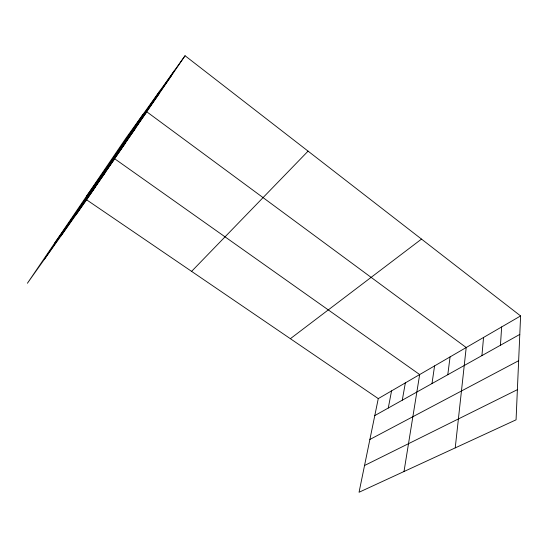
<?xml version="1.0" encoding="UTF-8"?>
<svg xmlns="http://www.w3.org/2000/svg" width="548" height="548" viewBox="0 0 548 548"><rect width="100%" height="100%" fill="white"/><g stroke="black" fill="none" stroke-linecap="round" stroke-linejoin="round"><path stroke-width="0.82" d="M520.6 315.936L516.065 419.823L359.05 492.255L378.271 398.608L520.6 315.936L185.06 55.745L125.492 138.822L27.4 283.254L86.611 199.815L185.06 55.745M500.434 345.254L501.66 326.937M481.932 355.604L483.548 337.458M455.23 447.88L466.204 347.528L146.761 111.792L86.625 196.054M447.791 374.716L450.066 356.906M432.002 383.552L434.571 365.906M404.006 471.513L419.672 374.558L114.662 158.762L54.752 242.983M402.28 400.184L405.349 382.881M388.272 408.027L391.56 390.895M44.504 259.156L143.069 114.306M60.999 235.907L159.735 91.064M76.021 214.741L174.668 70.24M94.27 188.012L104.901 173.045M84.947 201.671L95.564 186.717M124.937 143.09L135.562 128.184M114.231 158.762L124.876 143.823M161.146 90.043L171.627 75.405M148.33 108.819L158.879 94.057M191.595 271.37L308.079 151.138M290.378 338.698L421.508 239.092M374.791 415.576L519.792 334.417M369.886 439.475L518.648 360.707M364.536 465.505L517.38 389.676M86.611 199.815L378.271 398.608"/></g></svg>
